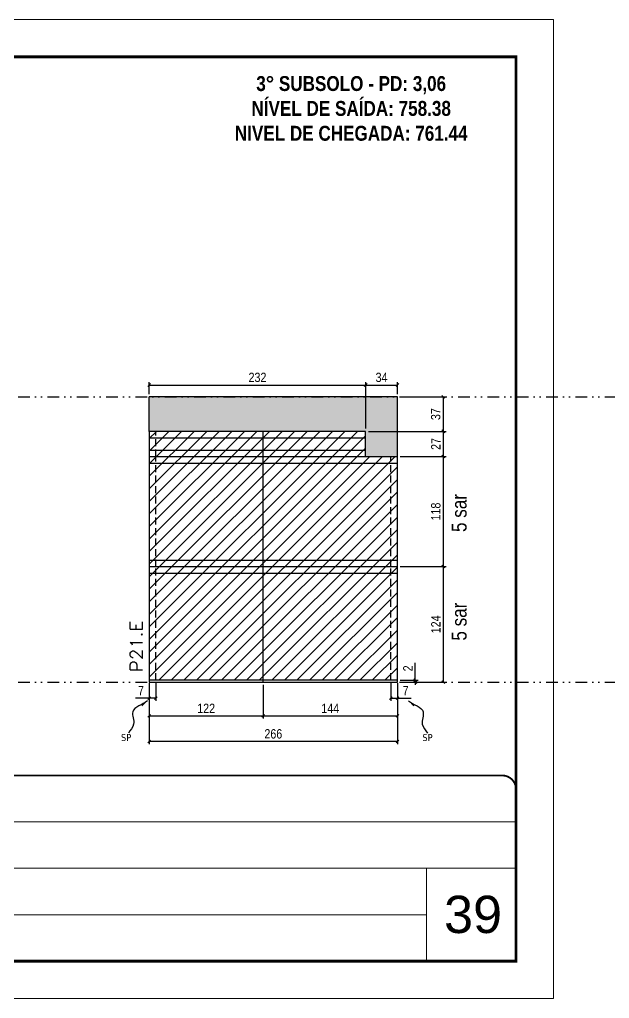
# Model space of a CAD drawing. Header units: millimetres. Extents: x 13777 to 27878, y -21631 to 6985.
# Drawn here: x 18496 to 19129, y -4402 to -3352 of the extents above; entities that cross this region are included whole.
import ezdxf

# ---------------------------------------------------------------- set-up
doc = ezdxf.new("R2010")
doc.units = ezdxf.units.MM
for name, pattern in [('CONTINUO', [0]), ('DASHED', [0.75, 0.5, -0.25]), ('DIVIDE2', [0.625, 0.25, -0.125, 0, -0.125, 0, -0.125]), ('HIDDEN', [0.375, 0.25, -0.125])]:
    doc.linetypes.add(name, pattern=pattern)
for name, color, linetype, lineweight in [('CARIMBO', 255, 'Continuous', 9), ('Folhas', 255, 'Continuous', 9), ('Hachura', 251, 'Continuous', 9), ('SARRAFO DE PRESSAO', 251, 'DASHED', 9), ('Texto Seção', 7, 'Continuous', 15)]:
    doc.layers.add(name, color=color, linetype=linetype, lineweight=lineweight)
for name, color, linetype in [('COTA', 241, 'Continuous'), ('NOMENCLATURA', 7, 'Continuous'), ('Nível', 160, 'Continuous'), ('Painéis', 200, 'Continuous'), ('SARR_2.2x7', 40, 'Continuous'), ('Sarrafo de Pressão', 42, 'HIDDEN'), ('texto', 7, 'Continuous')]:
    doc.layers.add(name, color=color, linetype=linetype)
doc.styles.add('ARIAL', font='arial.ttf')
doc.styles.add('ARIAL_NARROW', font='ARIALN.TTF', dxfattribs={"height": 0.2})
doc.styles.add('COTA TECNICA', font='techl___.ttf', dxfattribs={"height": 10})
doc.styles.add('COTA TECNICA-50', font='techl___.ttf', dxfattribs={"height": 10})
doc.styles.add('REGUA-120', font='ROMANS.shx', dxfattribs={"height": 15})
doc.styles.add('ROMANC', font='techb___.ttf', dxfattribs={"height": 2.5})
doc.styles.get("Standard").update_dxf_attribs({"font": 'arial.ttf'})
doc.styles.add('Tecnologia', font='')
doc.styles.get('Tecnologia').set_extended_font_data('Forgotten Futurist')
doc.dimstyles.new('COTA PAINEL-50', dxfattribs={"dimtxt": 10, "dimasz": 3, "dimexe": 3, "dimexo": 3, "dimgap": 3, "dimtad": 1, "dimdec": 1, "dimzin": 12, "dimdsep": 46, "dimtxsty": 'COTA TECNICA-50', "dimblk1": 'OBLIQUE', "dimblk2": 'OBLIQUE', "dimsah": 1, "dimcen": 0.9, "dimclrd": 4, "dimclre": 4, "dimclrt": 240, "dimadec": 1, "dimazin": 3, "dimtfac": 1, "dimtdec": 1, "dimtmove": 0, "dimatfit": 3, "dimfxl": 1, "dimtolj": 1, "dimtzin": 12, "dimarcsym": 0})
doc.dimstyles.new('PAINEL', dxfattribs={"dimtxt": 10, "dimasz": 3, "dimexe": 3, "dimexo": 3, "dimgap": 3, "dimtad": 1, "dimdec": 1, "dimzin": 12, "dimdsep": 46, "dimtxsty": 'COTA TECNICA', "dimblk1": 'OBLIQUE', "dimblk2": 'OBLIQUE', "dimsah": 1, "dimcen": 0.9, "dimclrd": 4, "dimclre": 4, "dimclrt": 240, "dimadec": 1, "dimazin": 3, "dimtfac": 1, "dimtdec": 1, "dimtmove": 0, "dimatfit": 3, "dimfxl": 1, "dimtolj": 1, "dimtzin": 12, "dimarcsym": 0})
doc.dimstyles.get("Standard").update_dxf_attribs({"dimtxt": 0.18, "dimasz": 0.18, "dimexe": 0.18, "dimexo": 0.0625, "dimgap": 0.09, "dimtad": 0, "dimtih": 1, "dimtoh": 1, "dimdec": 4, "dimzin": 0, "dimdsep": 46, "dimtxsty": 'Standard', "dimcen": 0.09, "dimadec": 0, "dimazin": 0, "dimtfac": 1, "dimtdec": 4, "dimtofl": 0, "dimtmove": 0, "dimatfit": 3, "dimfxl": 1, "dimtolj": 1, "dimtzin": 0, "dimarcsym": 0})

# ---------------------------------------------------------------- blocks, each defined once
blk = doc.blocks.new('9999999999')
at = {"color": 30, "linetype": 'CONTINUO'}
for p, q in [((98564.6, 34230.2), (98564.6, 34429.4)), ((98564.6, 34379.6), (99584, 34379.6)), ((98564.6, 34329.8), (99488, 34329.8)), ((99584, 34329.8), (99488, 34329.8)), ((99488, 34329.8), (99488, 34230.2)), ((98564.6, 34280), (99488, 34280))]:
    blk.add_line(p, q, dxfattribs=at)
at = {"color": 30, "linetype": 'CONTINUO', "const_width": 2}
blk.add_lwpolyline([(99584, 34230.2), (99584, 34414.4, 0.414214), (99569, 34429.4), (98229, 34429.4, 0.414214), (98214, 34414.4), (98214, 34245.2, 0.414214), (98229, 34230.2), (99584, 34230.2)], format="xyb", dxfattribs=at)
at = {"layer": 'Folhas'}
blk.add_lwpolyline([(98139, 34190.2), (99624, 34190.2), (99624, 35240.2), (98139, 35240.2)], close=True, dxfattribs=at)
at = {"layer": 'Folhas', "color": 30, "const_width": 3}
blk.add_lwpolyline([(98214, 34230.2), (99584, 34230.2), (99584, 35200.2), (98214, 35200.2)], close=True, dxfattribs=at)
at = {"color": 7, "linetype": 'Continuous', "ltscale": 5, "style": 'ARIAL'}
for s, height, p in [('SKR', 15.48, (98837.7, 34393.1)), ('LEAF LOEFGREN', 15.483, (98837.7, 34343.3)), ('3° SUBSOLO', 15.48, (98837.7, 34293.5)), ('NOVA SISTEMAS CONSTRUTIVOS', 11.059, (98263.2, 34267.2)), ('PILARES', 15.48, (98837.7, 34243.7))]:
    blk.add_text(s, height=height, dxfattribs=at).set_placement(p)
at = {"layer": 'Folhas', "color": 7, "style": 'Tecnologia', "width": 1.5}
for s, p in [('CLIENTE:', (98573.7, 34397.2)), ('OBRA:', (98573.7, 34347.3)), ('PAVIMENTO:', (98573.7, 34297.5)), ('PROJETO:', (98573.7, 34247.7))]:
    blk.add_text(s, height=14, dxfattribs=at).set_placement(p)
blk = doc.blocks.new('_Oblique')
at = {"color": 0, "linetype": 'ByBlock', "lineweight": -2}
blk.add_line((-0.5, -0.5), (0.5, 0.5), dxfattribs=at)
blk = doc.blocks.new('*D1851')
at = {"layer": 'COTA', "color": 4, "lineweight": -2, "transparency": 16777216}
for p, q in [((18635.3, -4064.2), (18635.3, -4129.8)), ((18901.3, -4064.2), (18901.3, -4129.8)), ((18901.3, -4126.8), (18635.3, -4126.8))]:
    blk.add_line(p, q, dxfattribs=at)
at = {"layer": 'Defpoints', "color": 0, "transparency": 16777216}
for p in [(18635.3, -4061.2), (18901.3, -4061.2), (18635.3, -4126.8)]:
    blk.add_point(p, dxfattribs=at)
at = {"layer": 'COTA', "color": 4, "lineweight": -2, "transparency": 16777216, "xscale": 3, "yscale": 3, "zscale": 3, "rotation": 180}
blk.add_blockref('_Oblique', (18635.3, -4126.8), dxfattribs=at)
at = {"layer": 'COTA', "color": 4, "lineweight": -2, "transparency": 16777216, "xscale": 3, "yscale": 3, "zscale": 3}
blk.add_blockref('_Oblique', (18901.3, -4126.8), dxfattribs=at)
at = {"layer": 'COTA', "color": 240, "transparency": 16777216, "insert": (18768.3, -4118.7), "char_height": 10, "attachment_point": 5, "style": 'COTA TECNICA'}
blk.add_mtext('\\A1;266', dxfattribs=at)
blk = doc.blocks.new('*D1852')
at = {"layer": 'COTA', "color": 4, "lineweight": -2, "transparency": 16777216}
for p, q in [((18894.3, -4064.2), (18894.3, -4083.4)), ((18901.3, -4066.2), (18901.3, -4083.4)), ((18894.3, -4080.4), (18901.3, -4080.4)), ((18901.3, -4080.4), (18916, -4080.4))]:
    blk.add_line(p, q, dxfattribs=at)
at = {"layer": 'Defpoints', "color": 0, "transparency": 16777216}
for p in [(18894.3, -4061.2), (18901.3, -4063.2), (18901.3, -4080.4)]:
    blk.add_point(p, dxfattribs=at)
at = {"layer": 'COTA', "color": 4, "lineweight": -2, "transparency": 16777216, "xscale": 3, "yscale": 3, "zscale": 3, "rotation": 180}
blk.add_blockref('_Oblique', (18894.3, -4080.4), dxfattribs=at)
at = {"layer": 'COTA', "color": 4, "lineweight": -2, "transparency": 16777216, "xscale": 3, "yscale": 3, "zscale": 3}
blk.add_blockref('_Oblique', (18901.3, -4080.4), dxfattribs=at)
at = {"layer": 'COTA', "color": 240, "transparency": 16777216, "insert": (18910.1, -4072.3), "char_height": 10, "attachment_point": 5, "style": 'COTA TECNICA-50'}
blk.add_mtext('\\A1;7', dxfattribs=at)
blk = doc.blocks.new('*D1853')
at = {"layer": 'COTA', "color": 4, "lineweight": -2, "transparency": 16777216}
for p, q in [((18635.3, -4066.2), (18635.3, -4083.4)), ((18642.3, -4064.2), (18642.3, -4083.4)), ((18635.3, -4080.4), (18620.5, -4080.4)), ((18642.3, -4080.4), (18635.3, -4080.4))]:
    blk.add_line(p, q, dxfattribs=at)
at = {"layer": 'Defpoints', "color": 0, "transparency": 16777216}
for p in [(18635.3, -4063.2), (18642.3, -4061.2), (18635.3, -4080.4)]:
    blk.add_point(p, dxfattribs=at)
at = {"layer": 'COTA', "color": 4, "lineweight": -2, "transparency": 16777216, "xscale": 3, "yscale": 3, "zscale": 3, "rotation": 180}
blk.add_blockref('_Oblique', (18635.3, -4080.4), dxfattribs=at)
at = {"layer": 'COTA', "color": 4, "lineweight": -2, "transparency": 16777216, "xscale": 3, "yscale": 3, "zscale": 3}
blk.add_blockref('_Oblique', (18642.3, -4080.4), dxfattribs=at)
at = {"layer": 'COTA', "color": 240, "transparency": 16777216, "insert": (18626.4, -4072.3), "char_height": 10, "attachment_point": 5, "style": 'COTA TECNICA-50'}
blk.add_mtext('\\A1;7', dxfattribs=at)
blk = doc.blocks.new('*D1854')
at = {"layer": 'COTA', "color": 4, "lineweight": -2, "transparency": 16777216}
for p, q in [((18920.5, -4061.2), (18920.5, -4042.4)), ((18904.3, -4061.2), (18923.5, -4061.2)), ((18904.3, -4063.2), (18923.5, -4063.2)), ((18920.5, -4063.2), (18920.5, -4061.2)), ((18920.5, -4063.2), (18920.5, -4066.2))]:
    blk.add_line(p, q, dxfattribs=at)
at = {"layer": 'Defpoints', "color": 0, "transparency": 16777216}
for p in [(18901.3, -4061.2), (18901.3, -4063.2), (18920.5, -4063.2)]:
    blk.add_point(p, dxfattribs=at)
at = {"layer": 'COTA', "color": 4, "lineweight": -2, "transparency": 16777216, "xscale": 3, "yscale": 3, "zscale": 3}
for p, rotation in [((18920.5, -4061.2), 270), ((18920.5, -4063.2), 90)]:
    blk.add_blockref('_Oblique', p, dxfattribs=dict(at, rotation=rotation))
at = {"layer": 'COTA', "color": 240, "transparency": 16777216, "insert": (18912.5, -4048.4), "char_height": 10, "attachment_point": 5, "rotation": 90, "style": 'COTA TECNICA-50'}
blk.add_mtext('\\A1;2', dxfattribs=at)
blk = doc.blocks.new('*D1870')
at = {"layer": 'COTA', "color": 4, "lineweight": -2, "transparency": 16777216}
for p, q in [((18904.3, -3757.2), (18953.6, -3757.2)), ((18950.6, -3794.2), (18950.6, -3757.2)), ((18870.3, -3794.2), (18953.6, -3794.2))]:
    blk.add_line(p, q, dxfattribs=at)
at = {"layer": 'Defpoints', "color": 0, "transparency": 16777216}
for p in [(18901.3, -3757.2), (18950.6, -3757.2), (18867.3, -3794.2)]:
    blk.add_point(p, dxfattribs=at)
at = {"layer": 'COTA', "color": 4, "lineweight": -2, "transparency": 16777216, "xscale": 3, "yscale": 3, "zscale": 3}
for p, rotation in [((18950.6, -3757.2), 90), ((18950.6, -3794.2), 270)]:
    blk.add_blockref('_Oblique', p, dxfattribs=dict(at, rotation=rotation))
at = {"layer": 'COTA', "color": 240, "transparency": 16777216, "insert": (18942.4, -3775.7), "char_height": 10, "attachment_point": 5, "rotation": 90, "style": 'COTA TECNICA-50'}
blk.add_mtext('\\A1;37', dxfattribs=at)
blk = doc.blocks.new('*D1855')
at = {"layer": 'COTA', "color": 4, "lineweight": -2, "transparency": 16777216}
for p, q in [((18904.3, -3821.2), (18953.6, -3821.2)), ((18950.6, -3939.2), (18950.6, -3821.2)), ((18904.3, -3939.2), (18953.6, -3939.2))]:
    blk.add_line(p, q, dxfattribs=at)
at = {"layer": 'Defpoints', "color": 0, "transparency": 16777216}
for p in [(18901.3, -3821.2), (18950.6, -3821.2), (18901.3, -3939.2)]:
    blk.add_point(p, dxfattribs=at)
at = {"layer": 'COTA', "color": 4, "lineweight": -2, "transparency": 16777216, "xscale": 3, "yscale": 3, "zscale": 3}
for p, rotation in [((18950.6, -3821.2), 90), ((18950.6, -3939.2), 270)]:
    blk.add_blockref('_Oblique', p, dxfattribs=dict(at, rotation=rotation))
at = {"layer": 'COTA', "color": 240, "transparency": 16777216, "insert": (18942.5, -3880.2), "char_height": 10, "attachment_point": 5, "rotation": 90, "style": 'COTA TECNICA-50'}
blk.add_mtext('\\A1;118', dxfattribs=at)
blk = doc.blocks.new('*D1856')
at = {"layer": 'COTA', "color": 4, "lineweight": -2, "transparency": 16777216}
for p, q in [((18870.3, -3794.2), (18953.6, -3794.2)), ((18950.6, -3821.2), (18950.6, -3794.2)), ((18904.3, -3821.2), (18953.6, -3821.2))]:
    blk.add_line(p, q, dxfattribs=at)
at = {"layer": 'Defpoints', "color": 0, "transparency": 16777216}
for p in [(18867.3, -3794.2), (18950.6, -3794.2), (18901.3, -3821.2)]:
    blk.add_point(p, dxfattribs=at)
at = {"layer": 'COTA', "color": 4, "lineweight": -2, "transparency": 16777216, "xscale": 3, "yscale": 3, "zscale": 3}
for p, rotation in [((18950.6, -3794.2), 90), ((18950.6, -3821.2), 270)]:
    blk.add_blockref('_Oblique', p, dxfattribs=dict(at, rotation=rotation))
at = {"layer": 'COTA', "color": 240, "transparency": 16777216, "insert": (18942.5, -3807.7), "char_height": 10, "attachment_point": 5, "rotation": 90, "style": 'COTA TECNICA-50'}
blk.add_mtext('\\A1;27', dxfattribs=at)
blk = doc.blocks.new('*D1871')
at = {"layer": 'COTA', "color": 4, "linetype": 'ByBlock', "lineweight": -2, "transparency": 16777216}
for p, q in [((18904.3, -3939.2), (18953.6, -3939.2)), ((18950.6, -4063.2), (18950.6, -3939.2)), ((18904.3, -4063.2), (18953.6, -4063.2))]:
    blk.add_line(p, q, dxfattribs=at)
at = {"layer": 'Defpoints', "color": 0, "linetype": 'ByBlock', "transparency": 16777216}
for p in [(18901.3, -3939.2), (18950.6, -3939.2), (18901.3, -4063.2)]:
    blk.add_point(p, dxfattribs=at)
at = {"layer": 'COTA', "color": 4, "linetype": 'ByBlock', "lineweight": -2, "transparency": 16777216, "xscale": 3, "yscale": 3, "zscale": 3}
for p, rotation in [((18950.6, -3939.2), 90), ((18950.6, -4063.2), 270)]:
    blk.add_blockref('_Oblique', p, dxfattribs=dict(at, rotation=rotation))
at = {"layer": 'COTA', "color": 240, "linetype": 'ByBlock', "transparency": 16777216, "insert": (18942.5, -4001.2), "char_height": 10, "attachment_point": 5, "rotation": 90, "style": 'COTA TECNICA'}
blk.add_mtext('\\A1;124', dxfattribs=at)
blk = doc.blocks.new('*D1872')
at = {"layer": 'COTA', "color": 4, "linetype": 'ByBlock', "lineweight": -2, "transparency": 16777216}
for p, q in [((18904.3, -3939.2), (18953.6, -3939.2)), ((18950.6, -4063.2), (18950.6, -3939.2)), ((18904.3, -4063.2), (18953.6, -4063.2))]:
    blk.add_line(p, q, dxfattribs=at)
at = {"layer": 'Defpoints', "color": 0, "linetype": 'ByBlock', "transparency": 16777216}
for p in [(18901.3, -3939.2), (18950.6, -3939.2), (18901.3, -4063.2)]:
    blk.add_point(p, dxfattribs=at)
at = {"layer": 'COTA', "color": 4, "linetype": 'ByBlock', "lineweight": -2, "transparency": 16777216, "xscale": 3, "yscale": 3, "zscale": 3}
for p, rotation in [((18950.6, -3939.2), 90), ((18950.6, -4063.2), 270)]:
    blk.add_blockref('_Oblique', p, dxfattribs=dict(at, rotation=rotation))
at = {"layer": 'COTA', "color": 240, "linetype": 'ByBlock', "transparency": 16777216, "insert": (18942.5, -4001.2), "char_height": 10, "attachment_point": 5, "rotation": 90, "style": 'COTA TECNICA'}
blk.add_mtext('\\A1;124', dxfattribs=at)
blk = doc.blocks.new('*D1873')
at = {"layer": 'COTA', "color": 4, "lineweight": -2, "transparency": 16777216}
for p, q in [((18757.3, -4066.2), (18757.3, -4102.3)), ((18901.3, -4066.2), (18901.3, -4102.3)), ((18757.3, -4099.3), (18901.3, -4099.3))]:
    blk.add_line(p, q, dxfattribs=at)
at = {"layer": 'Defpoints', "color": 0, "transparency": 16777216}
for p in [(18757.3, -4063.2), (18901.3, -4063.2), (18901.3, -4099.3)]:
    blk.add_point(p, dxfattribs=at)
at = {"layer": 'COTA', "color": 4, "lineweight": -2, "transparency": 16777216, "xscale": 3, "yscale": 3, "zscale": 3, "rotation": 180}
blk.add_blockref('_Oblique', (18757.3, -4099.3), dxfattribs=at)
at = {"layer": 'COTA', "color": 4, "lineweight": -2, "transparency": 16777216, "xscale": 3, "yscale": 3, "zscale": 3}
blk.add_blockref('_Oblique', (18901.3, -4099.3), dxfattribs=at)
at = {"layer": 'COTA', "color": 240, "transparency": 16777216, "insert": (18829.3, -4091.3), "char_height": 10, "attachment_point": 5, "style": 'COTA TECNICA'}
blk.add_mtext('\\A1;144', dxfattribs=at)
blk = doc.blocks.new('*D1874')
at = {"layer": 'COTA', "color": 4, "lineweight": -2, "transparency": 16777216}
for p, q in [((18635.3, -4066.2), (18635.3, -4102.3)), ((18757.3, -4066.2), (18757.3, -4102.3)), ((18635.3, -4099.3), (18757.3, -4099.3))]:
    blk.add_line(p, q, dxfattribs=at)
at = {"layer": 'Defpoints', "color": 0, "transparency": 16777216}
for p in [(18635.3, -4063.2), (18757.3, -4063.2), (18757.3, -4099.3)]:
    blk.add_point(p, dxfattribs=at)
at = {"layer": 'COTA', "color": 4, "lineweight": -2, "transparency": 16777216, "xscale": 3, "yscale": 3, "zscale": 3, "rotation": 180}
blk.add_blockref('_Oblique', (18635.3, -4099.3), dxfattribs=at)
at = {"layer": 'COTA', "color": 4, "lineweight": -2, "transparency": 16777216, "xscale": 3, "yscale": 3, "zscale": 3}
blk.add_blockref('_Oblique', (18757.3, -4099.3), dxfattribs=at)
at = {"layer": 'COTA', "color": 240, "transparency": 16777216, "insert": (18696.3, -4091.3), "char_height": 10, "attachment_point": 5, "style": 'COTA TECNICA'}
blk.add_mtext('\\A1;122', dxfattribs=at)
blk = doc.blocks.new('*D1882')
at = {"layer": 'COTA', "color": 4, "lineweight": -2, "transparency": 16777216}
for p, q in [((18635.3, -3754.2), (18635.3, -3741.5)), ((18635.3, -3744.5), (18867.3, -3744.5)), ((18867.3, -3791.2), (18867.3, -3741.5))]:
    blk.add_line(p, q, dxfattribs=at)
at = {"layer": 'Defpoints', "color": 0, "transparency": 16777216}
for p in [(18867.3, -3744.5), (18635.3, -3757.2), (18867.3, -3794.2)]:
    blk.add_point(p, dxfattribs=at)
at = {"layer": 'COTA', "color": 4, "lineweight": -2, "transparency": 16777216, "xscale": 3, "yscale": 3, "zscale": 3, "rotation": 180}
blk.add_blockref('_Oblique', (18635.3, -3744.5), dxfattribs=at)
at = {"layer": 'COTA', "color": 4, "lineweight": -2, "transparency": 16777216, "xscale": 3, "yscale": 3, "zscale": 3}
blk.add_blockref('_Oblique', (18867.3, -3744.5), dxfattribs=at)
at = {"layer": 'COTA', "color": 240, "transparency": 16777216, "insert": (18751.3, -3736.3), "char_height": 10, "attachment_point": 5, "style": 'COTA TECNICA'}
blk.add_mtext('\\A1;232', dxfattribs=at)
blk = doc.blocks.new('*D1883')
at = {"layer": 'COTA', "color": 4, "lineweight": -2, "transparency": 16777216}
for p, q in [((18867.3, -3791.2), (18867.3, -3741.5)), ((18867.3, -3744.5), (18901.3, -3744.5)), ((18901.3, -3754.2), (18901.3, -3741.5))]:
    blk.add_line(p, q, dxfattribs=at)
at = {"layer": 'Defpoints', "color": 0, "transparency": 16777216}
for p in [(18901.3, -3744.5), (18901.3, -3757.2), (18867.3, -3794.2)]:
    blk.add_point(p, dxfattribs=at)
at = {"layer": 'COTA', "color": 4, "lineweight": -2, "transparency": 16777216, "xscale": 3, "yscale": 3, "zscale": 3, "rotation": 180}
blk.add_blockref('_Oblique', (18867.3, -3744.5), dxfattribs=at)
at = {"layer": 'COTA', "color": 4, "lineweight": -2, "transparency": 16777216, "xscale": 3, "yscale": 3, "zscale": 3}
blk.add_blockref('_Oblique', (18901.3, -3744.5), dxfattribs=at)
at = {"layer": 'COTA', "color": 240, "transparency": 16777216, "insert": (18884.3, -3736.3), "char_height": 10, "attachment_point": 5, "style": 'COTA TECNICA'}
blk.add_mtext('\\A1;34', dxfattribs=at)

msp = doc.modelspace()

# ---------------------------------------------------------------- hatches: boundary and pattern name
at = {"layer": 'COTA'}
h = msp.add_hatch(dxfattribs=at)
h.set_pattern_fill('AR-CONC', color=256, scale=0.03)
h.set_pattern_definition([(50, (1585, 0), (5.4655401, -0.4781726), [0.5715, -6.2865]), (355, (1585, 0), (-1.0573026, 5.7317054), [0.4572, -5.0292175]), (100.451445, (1585.4555, -0.04), (4.4082374, 5.2535326), [0.4857003, -5.3427073]), (46.1842, (1585, 1.524), (8.1323712, -1.2612698), [0.85725, -9.42975]), (96.63556, (1585.678, 1.419), (7.122124, 7.4227837), [0.7285507, -8.0140682]), (351.18415, (1585, 1.524), (7.122124, 7.4227837), [0.685799, -7.543792]), (21, (1585.762, 1.143), (4.5484317, -3.067956), [0.5715, -6.2865]), (326, (1585.762, 1.143), (1.8540609, 5.525639), [0.4572, -5.0292]), (71.451445, (1586.141, 0.8873), (6.4024926, 2.457683), [0.4857003, -5.3426981]), (37.5, (1585, 0), (0.0926581, 2.53665117), [0, -4.96824, 0, -5.1054, 0, -5.04825]), (7.5, (1585, 0), (2.00458988, 3.00541724), [0, -2.91084, 0, -4.85394, 0, -1.92405]), (327.5, (1583.3007, 0), (4.06771786, -0.17186232), [0, -1.905, 0, -5.9436, 0, -7.8867]), (317.5, (1582.5387, 0), (4.44387544, 0.7627947), [0, -2.4765, 0, -3.94716, 0, -5.6007])])
h.paths.add_polyline_path([(18901.25, -3757.17), (18635.25, -3757.17), (18635.25, -3794.17), (18867.25, -3794.17), (18867.25, -3821.17), (18901.25, -3821.17)])
at = {"layer": 'Hachura', "linetype": 'ByBlock'}
h = msp.add_hatch(dxfattribs=at)
h.set_pattern_fill('ANSI31', color=256, scale=3)
h.set_pattern_definition([(45, (1585, 0), (-6.735192, 6.735192), [])])
h.paths.add_polyline_path([(17771, -4061.17), (17796, -4061.17), (17796, -3821.19), (17771, -3821.19)])
h.paths.add_polyline_path([(17986.38, -4061.17), (18010.38, -4061.17), (18010.38, -3821.19), (17986.38, -3821.19)])
h.paths.add_polyline_path([(18428.05, -3879.17), (18428.05, -3757.17), (18232.05, -3757.17), (18232.05, -3821.17), (18198.05, -3821.17), (18198.05, -3879.17)])
h.paths.add_polyline_path([(18198.05, -3879.17), (18198.05, -3939.17), (18428.05, -3939.17), (18428.05, -3879.17)])
h.paths.add_polyline_path([(18198.05, -3939.17), (18198.05, -4061.17), (18428.05, -4061.17), (18428.05, -3939.17)])
h.paths.add_polyline_path([(18757.25, -3939.17), (18635.25, -3939.17), (18635.25, -4061.17), (18757.25, -4061.17)])
h.paths.add_polyline_path([(18757.25, -3939.17), (18757.25, -4061.17), (18901.25, -4061.17), (18901.25, -3939.17)])
h.paths.add_polyline_path([(18757.25, -3939.17), (18901.25, -3939.17), (18901.25, -3821.17), (18757.25, -3821.17)])
h.paths.add_polyline_path([(18757.25, -3821.17), (18635.25, -3821.17), (18635.25, -3939.17), (18757.25, -3939.17)])
h.paths.add_polyline_path([(18757.25, -3821.17), (18757.25, -3794.17), (18635.25, -3794.17), (18635.25, -3821.17)])
h.paths.add_polyline_path([(18867.25, -3821.17), (18867.25, -3794.17), (18757.25, -3794.17), (18757.25, -3821.17)])

# ---------------------------------------------------------------- linework, layer by layer
at = {"layer": 'COTA', "linetype": 'ByBlock'}
for p, q in [((18901.25, -3757.17), (18635.25, -3757.17)), ((18635.25, -3794.17), (18635.25, -3757.17)), ((18901.25, -3821.17), (18901.25, -3757.17))]:
    msp.add_line(p, q, dxfattribs=at)
at = {"layer": 'Nível', "color": 4, "linetype": 'DIVIDE2', "ltscale": 50}
for p, q in [((13777.11, -3757.17), (21531.15, -3757.17)), ((13777.11, -4063.17), (21531.15, -4063.17))]:
    msp.add_line(p, q, dxfattribs=at)
at = {"layer": 'Painéis'}
for p, q in [((18867.25, -3794.17), (18635.25, -3794.17)), ((18635.25, -3794.17), (18635.25, -4061.17)), ((18757.25, -4063.17), (18757.25, -3794.17)), ((18867.25, -3821.17), (18867.25, -3794.17)), ((18635.25, -3821.17), (18901.25, -3821.17)), ((18901.25, -4061.17), (18901.25, -3821.17)), ((18635.25, -3939.17), (18901.25, -3939.17))]:
    msp.add_line(p, q, dxfattribs=at)
msp.add_lwpolyline([(18901.25, -4061.17), (18635.25, -4061.17), (18635.25, -4063.17), (18901.25, -4063.17)], close=True, dxfattribs=at)
at = {"layer": 'SARR_2.2x7'}
for p, q in [((18635.25, -3801.17), (18867.25, -3801.17)), ((18635.25, -3814.17), (18867.25, -3814.17)), ((18635.25, -3828.17), (18901.25, -3828.17)), ((18635.25, -3932.17), (18901.25, -3932.17)), ((18635.25, -3946.17), (18901.25, -3946.17))]:
    msp.add_line(p, q, dxfattribs=at)
at = {"layer": 'Sarrafo de Pressão', "ltscale": 30}
for p, q in [((18642.25, -3821.17), (18642.25, -3794.17)), ((18642.25, -3939.17), (18642.25, -3821.17)), ((18894.25, -3939.17), (18894.25, -3821.17)), ((18642.25, -4061.17), (18642.25, -3939.17)), ((18894.25, -4061.17), (18894.25, -3939.17))]:
    msp.add_line(p, q, dxfattribs=at)

# ---------------------------------------------------------------- block references
at = {"layer": 'SARRAFO DE PRESSAO', "color": 6, "linetype": 'ByBlock'}
msp.add_blockref('9999999999', (-80555.51, -38592.65), dxfattribs=at)

# ---------------------------------------------------------------- texts
at = {"layer": 'CARIMBO', "style": 'ARIAL'}
msp.add_text('39', height=40, dxfattribs=at).set_placement((18951.33, -4332.3))
at = {"layer": 'NOMENCLATURA', "style": 'ARIAL_NARROW'}
for p in [(18975.49, -3902.13), (18975.49, -4018.65)]:
    msp.add_text('5 sar', height=16, rotation=90, dxfattribs=at).set_placement(p)
at = {"layer": 'NOMENCLATURA', "color": 2, "insert": (18851.75, -3386.39), "char_height": 16, "attachment_point": 2, "style": 'ROMANC'}
msp.add_mtext_dynamic_manual_height_columns('\\P3° SUBSOLO - PD: 3,06\\PNÍVEL DE SAÍDA: 758.38\\PNIVEL DE CHEGADA: 761.44', width=300.2766, gutter_width=1, heights=[0], dxfattribs=at)
at = {"layer": 'texto', "color": 0, "char_height": 7.5, "attachment_point": 5}
for insert in [(18610.47, -4122.66), (18933.5, -4122.66)]:
    msp.add_mtext('{\\fTahoma|b0|i0|c0|p34;\\C4;SP}', dxfattribs=dict(at, insert=insert))
at = {"layer": 'Texto Seção', "style": 'REGUA-120', "width": 1.1}
msp.add_text('P21.E', height=13, rotation=90, dxfattribs=at).set_placement((18628, -4052.4))

# ---------------------------------------------------------------- dimensions: what is measured, and where the dimension line sits
at = {"layer": 'COTA'}
for base, p1, p2, dimstyle, picture, middle in [((18867.25, -3744.52), (18635.25, -3757.17), (18867.25, -3794.17), 'PAINEL', '*D1882', (18751.25, -3736.3)), ((18901.25, -3744.52), (18867.25, -3794.17), (18901.25, -3757.17), 'PAINEL', '*D1883', (18884.25, -3736.3)), ((18757.25, -4099.35), (18635.25, -4063.17), (18757.25, -4063.17), 'PAINEL', '*D1874', (18696.25, -4091.29)), ((18901.25, -4080.41), (18894.25, -4061.17), (18901.25, -4063.17), 'COTA PAINEL-50', '*D1852', (18910.12, -4072.33))]:
    dim = msp.add_linear_dim(base=base, p1=p1, p2=p2, dimstyle=dimstyle, dxfattribs=at)
    dim.commit()
    dim.dimension.update_dxf_attribs({"geometry": picture, "text_midpoint": middle})
for base, p1, p2, angle, picture, middle in [((18950.62, -3757.17), (18867.25, -3794.17), (18901.25, -3757.17), 90, '*D1870', (18942.4, -3775.67)), ((18950.62, -3794.17), (18901.25, -3821.17), (18867.25, -3794.17), 90, '*D1856', (18942.55, -3807.67)), ((18950.62, -3821.17), (18901.25, -3939.17), (18901.25, -3821.17), 90, '*D1855', (18942.52, -3880.17)), ((18635.25, -4080.41), (18642.25, -4061.17), (18635.25, -4063.17), 180, '*D1853', (18626.39, -4072.33))]:
    dim = msp.add_linear_dim(base=base, p1=p1, p2=p2, angle=angle, dimstyle='COTA PAINEL-50', dxfattribs=at)
    dim.commit()
    dim.dimension.update_dxf_attribs({"geometry": picture, "text_midpoint": middle})
at = {"layer": 'COTA', "linetype": 'ByBlock'}
for picture in ['*D1871', '*D1872']:
    dim = msp.add_aligned_dim(p1=(18901.25, -4063.17), p2=(18901.25, -3939.17), distance=-49.37, dimstyle='PAINEL', dxfattribs=at)
    dim.commit()
    dim.dimension.update_dxf_attribs({"geometry": picture, "text_midpoint": (18942.55, -4001.17)})
at = {"layer": 'COTA'}
dim = msp.add_linear_dim(base=(18920.51, -4063.17), p1=(18901.25, -4061.17), p2=(18901.25, -4063.17), angle=90, dimstyle='COTA PAINEL-50', dxfattribs=at)
dim.commit()
dim.dimension.update_dxf_attribs({"geometry": '*D1854', "text_midpoint": (18920.51, -4048.42), "dimtype": 160})
dim = msp.add_linear_dim(base=(18635.25, -4126.78), p1=(18901.25, -4061.17), p2=(18635.25, -4061.17), angle=180, dimstyle='PAINEL', override={"dimarcsym": 2}, dxfattribs=at)
dim.commit()
dim.dimension.update_dxf_attribs({"geometry": '*D1851', "text_midpoint": (18768.25, -4118.68)})
dim = msp.add_linear_dim(base=(18901.25, -4099.35), p1=(18757.25, -4063.17), p2=(18901.25, -4063.17), dimstyle='PAINEL', override={"dimtmove": 1}, dxfattribs=at)
dim.commit()
dim.dimension.update_dxf_attribs({"geometry": '*D1873', "text_midpoint": (18829.25, -4091.27)})

# ---------------------------------------------------------------- leaders
at = {"layer": 'COTA', "path_type": 1}
for points in [[(18633.42, -4083.35), (18617.64, -4095.18), (18618.56, -4108.19), (18613.01, -4117.97)], [(18913.08, -4083.35), (18928.87, -4095.18), (18927.94, -4108.19), (18933.49, -4117.97)]]:
    msp.add_leader(points, dimstyle='Standard', override={"dimasz": 8}, dxfattribs=at)

doc.saveas('drawing.dxf')
